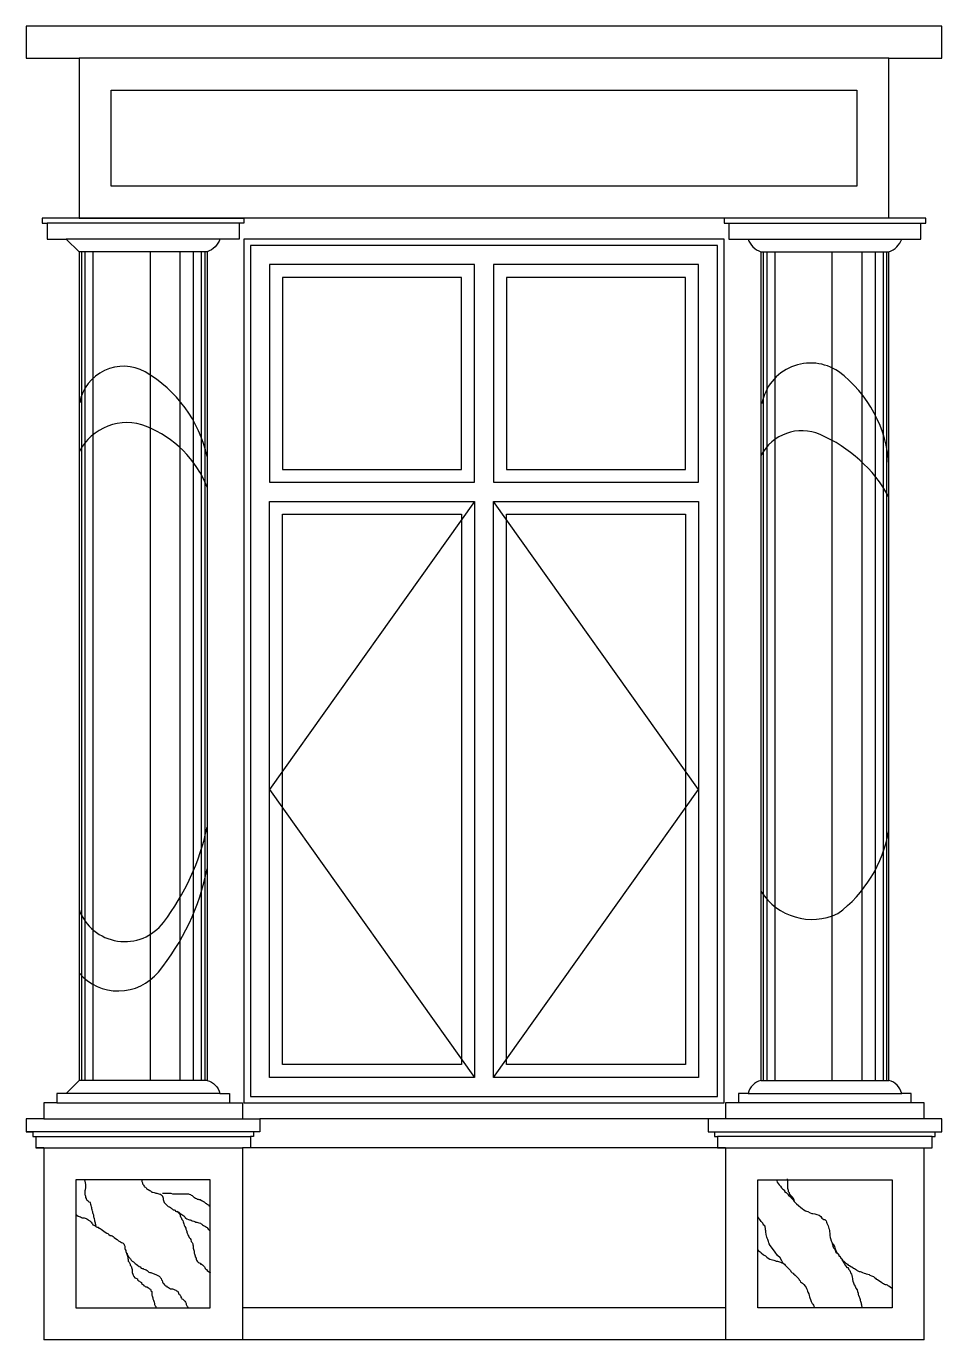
# Model space of a CAD drawing. Header units: metres. Extents: x 5478 to 7537, y 184 to 3140.
import ezdxf

# ---------------------------------------------------------------- set-up
doc = ezdxf.new("R2010")
doc.units = ezdxf.units.M
for name, color, linetype in [('3', 3, 'Continuous'), ('4', 4, 'Continuous'), ('7', 7, 'Continuous')]:
    doc.layers.add(name, color=color, linetype=linetype)

# ---------------------------------------------------------------- blocks, each defined once
blk = doc.blocks.new('窗-032')
at = {"layer": '3'}
for p, q in [((-765, 3490), (-1365, 3490)), ((-1265, 3505), (-750, 3505)), ((1265, 3505), (750, 3505)), ((765, 3490), (1365, 3490)), ((-825, 3440), (-1305, 3440)), ((825, 3440), (1305, 3440)), ((-865, 3400), (-1265, 3400)), ((-1257.86, 3400), (-1257.86, 810)), ((-1246.62, 3400), (-1246.62, 810)), ((-1221.86, 3400), (-1221.86, 810)), ((-1043.01, 3400), (-1043.01, 810)), ((-950.03, 3400), (-950.03, 810)), ((-908.14, 3400), (-908.14, 810)), ((-883.38, 3400), (-883.38, 810)), ((-872.14, 3400), (-872.14, 810)), ((865, 3400), (1265, 3400)), ((872.14, 3400), (872.14, 810)), ((883.38, 3400), (883.38, 810)), ((908.14, 3400), (908.14, 810)), ((1086.99, 3400), (1086.99, 810)), ((1179.97, 3400), (1179.97, 810)), ((1221.86, 3400), (1221.86, 810)), ((1246.62, 3400), (1246.62, 810)), ((1257.86, 3400), (1257.86, 810)), ((-865, 810), (-1265, 810)), ((865, 810), (1265, 810)), ((-1335, 740), (-795, 740)), ((-825, 770), (-1305, 770)), ((1335, 740), (795, 740)), ((825, 770), (1305, 770)), ((-1375, 690), (-755, 690)), ((1375, 690), (755, 690)), ((-700, 650), (-1430, 650)), ((-1400, 635), (-730, 635)), ((700, 650), (1430, 650)), ((1400, 635), (730, 635)), ((-1375, 600), (-755, 600)), ((755, 600), (1375, 600)), ((-1246.81, 497.76), (-1246.81, 499.33)), ((-1246.02, 495.4), (-1246.81, 497.76)), ((-1245.24, 490.68), (-1246.02, 495.4)), ((-1068.86, 499.33), (-1068.86, 494.61)), ((-1068.86, 494.61), (-1068.07, 492.25)), ((913.92, 500), (914.86, 496.25)), ((914.86, 496.25), (915.79, 492.5)), ((948.64, 500.94), (947.7, 502.81)), ((949.57, 498.12), (948.64, 500.94)), ((949.57, 472.81), (949.57, 498.12)), ((-1246.02, 466.28), (-1245.24, 469.43)), ((-1246.02, 452.91), (-1246.02, 466.28)), ((-1245.24, 450.55), (-1246.02, 452.91)), ((-1245.24, 488.32), (-1245.24, 490.68)), ((-1244.45, 485.96), (-1245.24, 488.32)), ((-1245.24, 471.79), (-1244.45, 474.15)), ((-1245.24, 469.43), (-1245.24, 471.79)), ((-1244.45, 474.15), (-1244.45, 485.96)), ((-1068.07, 492.25), (-1067.29, 489.89)), ((-1067.29, 489.89), (-1066.5, 487.53)), ((-1066.5, 487.53), (-1064.92, 485.17)), ((-1064.92, 485.17), (-1063.35, 482.81)), ((-1063.35, 482.81), (-1061.78, 480.45)), ((-1061.78, 480.45), (-1060.2, 478.09)), ((-1060.2, 478.09), (-1057.84, 476.51)), ((-1057.84, 476.51), (-1055.48, 474.94)), ((-1055.48, 474.94), (-1053.9, 472.58)), ((-1053.9, 472.58), (-1051.54, 471.01)), ((-1051.54, 471.01), (-1049.18, 469.43)), ((-1049.18, 469.43), (-1044.45, 466.28)), ((-1044.45, 466.28), (-1042.09, 465.5)), ((-1042.09, 465.5), (-1039.73, 463.14)), ((-1039.73, 463.14), (-1037.37, 461.56)), ((-1037.37, 461.56), (-1035, 461.56)), ((-1035, 461.56), (-1030.28, 459.99)), ((-1030.28, 459.99), (-1027.13, 459.2)), ((-1027.13, 459.2), (-1024.77, 457.63)), ((-1024.77, 457.63), (-1022.41, 457.63)), ((-1022.41, 457.63), (-1019.26, 456.84)), ((-1019.26, 456.84), (-1016.11, 456.05)), ((-1016.11, 456.05), (-1012.96, 455.27)), ((-1012.96, 455.27), (-1010.6, 454.48)), ((-1010.6, 454.48), (-1008.23, 452.91)), ((-1008.23, 452.91), (-1005.08, 450.55)), ((-1004.3, 458.42), (-986.97, 458.42)), ((-986.97, 458.42), (-983.04, 457.63)), ((-983.04, 457.63), (-978.31, 457.63)), ((-978.31, 457.63), (-973.59, 456.05)), ((-973.59, 456.05), (-923.2, 456.05)), ((-923.2, 456.05), (-920.83, 454.48)), ((-920.83, 454.48), (-916.9, 453.69)), ((-916.9, 453.69), (-914.54, 452.12)), ((-914.54, 452.12), (-912.17, 450.55)), ((915.79, 492.5), (918.61, 488.75)), ((918.61, 488.75), (922.36, 484.06)), ((922.36, 484.06), (926.12, 480.31)), ((926.12, 480.31), (929.87, 474.68)), ((929.87, 474.68), (933.62, 470.93)), ((933.62, 470.93), (938.31, 467.18)), ((938.31, 467.18), (939.25, 463.43)), ((939.25, 463.43), (943.94, 459.68)), ((943.94, 459.68), (947.7, 455.93)), ((947.7, 455.93), (951.45, 452.18)), ((950.51, 469.05), (949.57, 472.81)), ((951.45, 466.24), (950.51, 469.05)), ((951.45, 462.49), (951.45, 466.24)), ((954.27, 458.74), (951.45, 462.49)), ((951.45, 452.18), (957.08, 446.55)), ((955.2, 454.99), (954.27, 458.74)), ((958.96, 450.3), (955.2, 454.99)), ((-1244.45, 447.4), (-1245.24, 450.55)), ((-1243.66, 444.25), (-1244.45, 447.4)), ((-1242.09, 441.1), (-1243.66, 444.25)), ((-1240.51, 436.38), (-1242.09, 441.1)), ((-1238.15, 434.02), (-1240.51, 436.38)), ((-1235.79, 431.66), (-1238.15, 434.02)), ((-1233.42, 430.09), (-1235.79, 431.66)), ((-1229.49, 428.51), (-1233.42, 430.09)), ((-1227.91, 422.22), (-1229.49, 428.51)), ((-1227.13, 419.07), (-1227.91, 422.22)), ((-1226.34, 415.14), (-1227.13, 419.07)), ((-1225.55, 411.99), (-1226.34, 415.14)), ((-1224.76, 408.84), (-1225.55, 411.99)), ((-1005.08, 450.55), (-1003.51, 445.82)), ((-1003.51, 445.82), (-1002.72, 442.68)), ((-1002.72, 442.68), (-1001.93, 438.74)), ((-1001.93, 438.74), (-1001.15, 435.59)), ((-1001.15, 435.59), (-1000.36, 432.45)), ((-1000.36, 432.45), (-999.57, 429.3)), ((-999.57, 429.3), (-995.64, 425.37)), ((-995.64, 425.37), (-992.49, 422.22)), ((-992.49, 422.22), (-989.34, 419.07)), ((-989.34, 419.07), (-986.97, 416.71)), ((-986.97, 416.71), (-983.04, 415.14)), ((-983.04, 415.14), (-979.89, 412.77)), ((-979.89, 412.77), (-976.74, 409.63)), ((-912.17, 450.55), (-909.02, 447.4)), ((-909.02, 447.4), (-906.66, 445.04)), ((-906.66, 445.04), (-904.3, 444.25)), ((-904.3, 444.25), (-901.15, 442.68)), ((-901.15, 442.68), (-898, 441.89)), ((-898, 441.89), (-895.64, 439.53)), ((-895.64, 439.53), (-893.28, 439.53)), ((-893.28, 439.53), (-890.91, 438.74)), ((-890.91, 438.74), (-886.98, 437.96)), ((-886.98, 437.96), (-882.25, 434.81)), ((-882.25, 434.81), (-879.1, 434.02)), ((-879.1, 434.02), (-876.74, 432.45)), ((-876.74, 432.45), (-874.38, 430.87)), ((-874.38, 430.87), (-872.02, 428.51)), ((-872.02, 428.51), (-869.65, 426.94)), ((-869.65, 426.94), (-867.29, 426.15)), ((-867.29, 426.15), (-865.72, 423.79)), ((-865.72, 423.79), (-863.36, 423)), ((-863.36, 423), (-860.99, 421.43)), ((-860.99, 421.43), (-859.42, 419.07)), ((-859.42, 419.07), (-857.06, 417.5)), ((-857.06, 417.5), (-856.27, 416.71)), ((957.08, 446.55), (961.77, 440.92)), ((962.71, 446.55), (958.96, 450.3)), ((961.77, 440.92), (965.52, 437.17)), ((966.46, 440.92), (962.71, 446.55)), ((965.52, 437.17), (969.28, 432.48)), ((969.28, 437.17), (966.46, 440.92)), ((970.22, 433.42), (969.28, 437.17)), ((969.28, 432.48), (976.78, 424.98)), ((976.78, 424.98), (982.41, 419.35)), ((982.41, 419.35), (989.92, 413.73)), ((989.92, 413.73), (993.67, 409.98)), ((-1274.37, 391.53), (-1272.01, 389.17)), ((-1272.01, 389.17), (-1268.07, 386.02)), ((-1268.07, 386.02), (-1264.92, 385.23)), ((-1264.92, 385.23), (-1260.2, 383.66)), ((-1260.2, 383.66), (-1257.83, 382.09)), ((-1257.83, 382.09), (-1255.47, 381.3)), ((-1255.47, 381.3), (-1252.32, 380.51)), ((-1252.32, 380.51), (-1249.17, 380.51)), ((-1249.17, 380.51), (-1246.02, 379.73)), ((-1246.02, 379.73), (-1242.87, 378.94)), ((-1242.87, 378.94), (-1240.51, 377.36)), ((-1240.51, 377.36), (-1238.15, 375.79)), ((-1238.15, 375.79), (-1235.79, 373.43)), ((-1235.79, 373.43), (-1231.85, 371.86)), ((-1231.85, 371.86), (-1229.49, 369.5)), ((-1229.49, 369.5), (-1227.13, 367.13)), ((-1223.98, 405.69), (-1224.76, 408.84)), ((-1223.19, 401.76), (-1223.98, 405.69)), ((-1221.61, 399.4), (-1223.19, 401.76)), ((-1221.61, 397.04), (-1221.61, 399.4)), ((-1220.83, 393.89), (-1221.61, 397.04)), ((-1219.25, 389.17), (-1220.83, 393.89)), ((-1219.25, 386.02), (-1219.25, 389.17)), ((-1218.46, 382.87), (-1219.25, 386.02)), ((-1217.68, 380.51), (-1218.46, 382.87)), ((-1216.89, 377.36), (-1217.68, 380.51)), ((-1216.1, 373.43), (-1216.89, 377.36)), ((-1215.31, 371.07), (-1216.1, 373.43)), ((-1214.53, 367.92), (-1215.31, 371.07)), ((-976.74, 409.63), (-974.38, 408.84)), ((-974.38, 408.84), (-971.23, 406.48)), ((-971.23, 406.48), (-968.08, 405.69)), ((-968.08, 405.69), (-964.93, 404.91)), ((-964.93, 404.91), (-964.14, 401.76)), ((-964.14, 401.76), (-960.99, 400.97)), ((-960.99, 400.97), (-957.84, 400.18)), ((-959.42, 401.76), (-957.05, 400.97)), ((-957.84, 400.18), (-954.69, 397.04)), ((-957.05, 400.97), (-953.9, 398.61)), ((-954.69, 397.04), (-950.75, 392.32)), ((-953.9, 398.61), (-950.75, 395.46)), ((-950.75, 395.46), (-946.03, 392.32)), ((-950.75, 392.32), (-949.18, 387.59)), ((-949.18, 387.59), (-948.39, 384.45)), ((-948.39, 384.45), (-946.03, 382.09)), ((-946.03, 392.32), (-943.67, 391.53)), ((-946.03, 382.09), (-945.24, 378.94)), ((-945.24, 378.94), (-944.46, 375.79)), ((-944.46, 375.79), (-941.31, 372.64)), ((-943.67, 391.53), (-940.52, 389.17)), ((-941.31, 372.64), (-939.73, 368.71)), ((-940.52, 389.17), (-938.16, 386.81)), ((-938.16, 386.81), (-934.22, 384.45)), ((-934.22, 384.45), (-933.43, 381.3)), ((-933.43, 381.3), (-931.07, 379.73)), ((-931.07, 379.73), (-927.92, 378.15)), ((-927.92, 378.15), (-923.2, 375.79)), ((-923.2, 375.79), (-920.05, 375)), ((-920.05, 375), (-917.68, 374.22)), ((-917.68, 374.22), (-914.54, 373.43)), ((-914.54, 373.43), (-911.39, 371.86)), ((-911.39, 371.86), (-906.66, 370.28)), ((-906.66, 370.28), (-903.51, 369.5)), ((-903.51, 369.5), (-900.36, 367.92)), ((855.74, 383.72), (855.74, 385.6)), ((857.62, 380.91), (855.74, 383.72)), ((859.5, 378.09), (857.62, 380.91)), ((861.37, 375.28), (859.5, 378.09)), ((864.19, 372.47), (861.37, 375.28)), ((866.06, 369.65), (864.19, 372.47)), ((868.88, 366.84), (866.06, 369.65)), ((993.67, 409.98), (999.3, 406.23)), ((999.3, 406.23), (1004, 402.48)), ((1004, 402.48), (1007.75, 401.54)), ((1007.75, 401.54), (1011.5, 400.6)), ((1011.5, 400.6), (1019.01, 396.85)), ((1019.01, 396.85), (1024.64, 394.97)), ((1024.64, 394.97), (1027.45, 394.04)), ((1027.45, 394.04), (1033.08, 393.1)), ((1033.08, 393.1), (1036.84, 392.16)), ((1036.84, 392.16), (1039.65, 391.22)), ((1039.65, 391.22), (1047.16, 389.35)), ((1047.16, 389.35), (1052.79, 385.6)), ((1052.79, 385.6), (1055.6, 379.97)), ((1055.6, 379.97), (1061.23, 376.22)), ((1061.23, 376.22), (1064.98, 375.28)), ((1064.98, 375.28), (1068.74, 371.53)), ((1068.74, 371.53), (1069.68, 367.78)), ((-1227.13, 367.13), (-1224.76, 364.77)), ((-1224.76, 364.77), (-1223.19, 362.41)), ((-1223.19, 362.41), (-1221.61, 359.27)), ((-1221.61, 359.27), (-1219.25, 358.48)), ((-1219.25, 358.48), (-1214.53, 356.12)), ((-1213.74, 364.77), (-1214.53, 367.92)), ((-1214.53, 356.12), (-1211.38, 352.97)), ((-1213.74, 362.41), (-1213.74, 364.77)), ((-1212.95, 359.27), (-1213.74, 362.41)), ((-1211.38, 353.76), (-1212.95, 359.27)), ((-1210.59, 351.4), (-1211.38, 353.76)), ((-1211.38, 352.97), (-1209.02, 352.18)), ((-1209.02, 352.18), (-1205.87, 351.4)), ((-1205.87, 351.4), (-1203.5, 349.04)), ((-1203.5, 349.04), (-1199.57, 347.46)), ((-1199.57, 347.46), (-1196.42, 345.1)), ((-1196.42, 345.1), (-1191.69, 341.95)), ((-1191.69, 341.95), (-1187.76, 338.81)), ((-1187.76, 338.81), (-1183.03, 335.66)), ((-1183.03, 335.66), (-1178.31, 333.3)), ((-1178.31, 333.3), (-1175.16, 332.51)), ((-1175.16, 332.51), (-1172.01, 329.36)), ((-1172.01, 329.36), (-1168.07, 326.22)), ((-939.73, 368.71), (-938.16, 362.41)), ((-938.16, 362.41), (-936.58, 358.48)), ((-936.58, 358.48), (-934.22, 353.76)), ((-934.22, 353.76), (-931.86, 349.04)), ((-931.86, 349.04), (-931.07, 345.89)), ((-931.07, 345.89), (-929.5, 341.17)), ((-929.5, 341.17), (-928.71, 338.02)), ((-928.71, 338.02), (-927.92, 335.66)), ((-927.92, 335.66), (-927.13, 333.3)), ((-927.13, 333.3), (-926.35, 330.94)), ((-926.35, 330.94), (-925.56, 328.58)), ((-925.56, 328.58), (-923.98, 326.22)), ((-900.36, 367.92), (-897.21, 367.13)), ((-897.21, 367.13), (-894.06, 366.35)), ((-894.06, 366.35), (-890.91, 365.56)), ((-890.91, 365.56), (-886.19, 363.99)), ((-886.19, 363.99), (-883.83, 362.41)), ((-883.83, 362.41), (-881.47, 360.84)), ((-881.47, 360.84), (-879.1, 359.27)), ((-879.1, 359.27), (-876.74, 356.9)), ((-876.74, 356.9), (-874.38, 356.12)), ((-874.38, 356.12), (-872.02, 354.54)), ((-872.02, 354.54), (-869.65, 353.76)), ((-869.65, 353.76), (-867.29, 352.18)), ((-867.29, 352.18), (-864.93, 350.61)), ((-864.93, 350.61), (-863.36, 348.25)), ((-863.36, 348.25), (-861.78, 345.89)), ((-861.78, 345.89), (-859.42, 343.53)), ((-859.42, 343.53), (-857.84, 341.17)), ((-857.84, 341.17), (-856.27, 339.59)), ((870.76, 364.03), (868.88, 366.84)), ((872.63, 361.22), (870.76, 364.03)), ((874.51, 358.4), (872.63, 361.22)), ((877.32, 355.59), (874.51, 358.4)), ((878.26, 352.78), (877.32, 355.59)), ((879.2, 347.15), (878.26, 352.78)), ((879.2, 343.4), (879.2, 347.15)), ((880.14, 340.59), (879.2, 343.4)), ((880.14, 336.83), (880.14, 340.59)), ((882.02, 329.33), (880.14, 336.83)), ((882.95, 324.64), (882.02, 329.33)), ((1069.68, 367.78), (1070.61, 364.03)), ((1070.61, 364.03), (1073.43, 360.28)), ((1073.43, 360.28), (1075.31, 355.59)), ((1075.31, 355.59), (1076.24, 351.84)), ((1076.24, 351.84), (1077.18, 348.09)), ((1077.18, 348.09), (1078.12, 345.27)), ((1078.12, 345.27), (1079.06, 341.52)), ((1079.06, 341.52), (1079.06, 337.77)), ((1079.06, 337.77), (1080, 332.15)), ((1080, 332.15), (1080.94, 328.39)), ((-1168.07, 326.22), (-1164.92, 325.43)), ((-1164.92, 325.43), (-1161.77, 324.64)), ((-1161.77, 324.64), (-1158.62, 323.07)), ((-1158.62, 323.07), (-1155.47, 319.92)), ((-1155.47, 319.92), (-1150.75, 316.77)), ((-1150.75, 316.77), (-1146.03, 313.63)), ((-1146.03, 313.63), (-1142.09, 308.9)), ((-1142.09, 308.9), (-1135.79, 305.76)), ((-1135.79, 305.76), (-1132.64, 303.4)), ((-1132.64, 303.4), (-1129.49, 302.61)), ((-1129.49, 302.61), (-1127.13, 301.82)), ((-1127.13, 301.82), (-1125.55, 299.46)), ((-1125.55, 299.46), (-1123.98, 297.1)), ((-1123.98, 297.1), (-1122.4, 292.38)), ((-1122.4, 292.38), (-1122.4, 286.87)), ((-923.98, 326.22), (-922.41, 322.28)), ((-922.41, 322.28), (-920.83, 319.13)), ((-920.83, 319.13), (-917.68, 315.99)), ((-917.68, 315.99), (-916.11, 312.84)), ((-916.11, 312.84), (-914.54, 306.54)), ((-914.54, 306.54), (-911.39, 303.4)), ((-911.39, 303.4), (-909.81, 299.46)), ((-909.81, 299.46), (-909.81, 296.31)), ((-909.81, 296.31), (-909.02, 293.17)), ((-909.02, 293.17), (-908.24, 288.44)), ((-908.24, 288.44), (-908.24, 286.08)), ((883.89, 320.89), (882.95, 324.64)), ((884.83, 317.14), (883.89, 320.89)), ((886.71, 313.39), (884.83, 317.14)), ((887.65, 309.64), (886.71, 313.39)), ((888.58, 306.83), (887.65, 309.64)), ((889.52, 303.08), (888.58, 306.83)), ((890.46, 299.32), (889.52, 303.08)), ((894.21, 294.64), (890.46, 299.32)), ((897.97, 289.01), (894.21, 294.64)), ((909.23, 274.01), (897.97, 289.01)), ((1080.94, 328.39), (1080.94, 325.58)), ((1080.94, 325.58), (1081.87, 319.96)), ((1081.87, 319.96), (1082.81, 316.2)), ((1082.81, 316.2), (1084.69, 308.7)), ((1084.69, 308.7), (1086.57, 304.95)), ((1086.57, 304.95), (1088.44, 297.45)), ((1086.57, 304.01), (1090.32, 300.26)), ((1088.44, 297.45), (1090.32, 290.89)), ((1090.32, 300.26), (1092.2, 296.51)), ((1090.32, 290.89), (1092.2, 287.13)), ((1092.2, 296.51), (1095.01, 290.89)), ((1095.01, 290.89), (1095.95, 287.13)), ((-1122.4, 286.87), (-1121.62, 284.51)), ((-1121.62, 284.51), (-1120.83, 282.15)), ((-1120.83, 282.15), (-1119.25, 279)), ((-1119.25, 279), (-1118.47, 275.85)), ((-1118.47, 275.85), (-1117.68, 272.71)), ((-1117.68, 272.71), (-1116.89, 270.35)), ((-1116.89, 270.35), (-1114.53, 264.05)), ((-1116.1, 271.13), (-1115.32, 268.77)), ((-1115.32, 268.77), (-1114.53, 265.62)), ((-1114.53, 265.62), (-1112.96, 262.48)), ((-1114.53, 264.05), (-1113.74, 260.9)), ((-1113.74, 260.9), (-1112.96, 258.54)), ((-1112.96, 262.48), (-1110.59, 259.33)), ((-1112.96, 258.54), (-1112.96, 253.82)), ((-1112.96, 253.82), (-1112.17, 250.67)), ((-1112.17, 250.67), (-1111.38, 245.95)), ((-1110.59, 259.33), (-1107.44, 256.18)), ((-1107.44, 256.18), (-1104.29, 253.03)), ((-1104.29, 253.03), (-1101.93, 248.31)), ((-1101.93, 248.31), (-1099.57, 245.17)), ((-908.24, 286.08), (-907.45, 282.94)), ((-907.45, 282.94), (-906.66, 279.79)), ((-906.66, 279.79), (-905.87, 276.64)), ((-905.87, 276.64), (-905.87, 273.49)), ((-905.87, 273.49), (-905.09, 270.35)), ((-905.09, 270.35), (-904.3, 267.99)), ((-904.3, 267.99), (-903.51, 264.84)), ((-903.51, 264.84), (-902.72, 261.69)), ((-902.72, 261.69), (-901.94, 259.33)), ((-901.94, 259.33), (-899.57, 254.61)), ((-899.57, 254.61), (-898.79, 251.46)), ((-898.79, 251.46), (-898, 249.1)), ((-898, 249.1), (-896.43, 245.95)), ((854.81, 281.51), (856.68, 278.69)), ((856.68, 278.69), (862.31, 274.94)), ((862.31, 274.94), (866.06, 271.19)), ((866.06, 271.19), (873.57, 265.57)), ((873.57, 265.57), (879.2, 261.82)), ((879.2, 261.82), (883.89, 258.06)), ((883.89, 258.06), (887.65, 255.25)), ((887.65, 255.25), (893.28, 251.5)), ((893.28, 251.5), (897.03, 250.56)), ((897.03, 250.56), (901.72, 249.63)), ((901.72, 249.63), (905.47, 248.69)), ((905.47, 248.69), (908.29, 247.75)), ((908.29, 247.75), (912.98, 245.87)), ((916.73, 263.69), (909.23, 274.01)), ((925.18, 256.19), (916.73, 263.69)), ((930.81, 246.81), (925.18, 256.19)), ((933.62, 240.25), (930.81, 246.81)), ((1092.2, 287.13), (1095.95, 283.38)), ((1095.95, 287.13), (1096.89, 284.32)), ((1095.95, 283.38), (1096.89, 279.63)), ((1096.89, 284.32), (1099.7, 278.69)), ((1096.89, 279.63), (1099.7, 274.01)), ((1099.7, 278.69), (1102.52, 273.07)), ((1099.7, 274.01), (1103.46, 270.26)), ((1102.52, 273.07), (1107.21, 267.44)), ((1103.46, 270.26), (1106.27, 267.44)), ((1106.27, 267.44), (1108.15, 264.63)), ((1107.21, 267.44), (1108.15, 263.69)), ((1108.15, 264.63), (1109.09, 260.88)), ((1108.15, 263.69), (1112.84, 259.94)), ((1109.09, 260.88), (1112.84, 259.94)), ((1112.84, 259.94), (1113.78, 257.13)), ((1112.84, 259.94), (1113.78, 256.19)), ((1113.78, 257.13), (1118.47, 251.5)), ((1113.78, 256.19), (1116.59, 252.44)), ((1116.59, 252.44), (1120.34, 248.69)), ((1118.47, 251.5), (1119.41, 247.75)), ((1119.41, 247.75), (1122.22, 244)), ((1120.34, 248.69), (1125.97, 243.06)), ((-1111.38, 245.95), (-1108.23, 242.8)), ((-1108.23, 242.8), (-1106.66, 238.08)), ((-1106.66, 238.08), (-1105.87, 235.72)), ((-1105.87, 235.72), (-1105.08, 232.57)), ((-1105.08, 232.57), (-1101.93, 229.43)), ((-1101.93, 229.43), (-1100.36, 223.13)), ((-1100.36, 223.13), (-1099.57, 219.98)), ((-1099.57, 245.17), (-1094.85, 243.59)), ((-1099.57, 219.98), (-1099.57, 214.48)), ((-1099.57, 214.48), (-1098.78, 209.75)), ((-1098.78, 209.75), (-1097.21, 205.03)), ((-1094.85, 243.59), (-1091.7, 240.44)), ((-1091.7, 240.44), (-1089.33, 238.08)), ((-1089.33, 238.08), (-1086.97, 235.72)), ((-1086.97, 235.72), (-1082.25, 232.57)), ((-1082.25, 232.57), (-1077.52, 228.64)), ((-1077.52, 228.64), (-1074.37, 227.85)), ((-1074.37, 227.85), (-1071.22, 223.92)), ((-1071.22, 223.92), (-1068.07, 222.34)), ((-1068.07, 222.34), (-1064.92, 222.34)), ((-1064.92, 222.34), (-1062.56, 220.77)), ((-1062.56, 220.77), (-1058.63, 219.2)), ((-1058.63, 219.2), (-1055.48, 218.41)), ((-1055.48, 218.41), (-1052.33, 216.84)), ((-1052.33, 216.84), (-1049.96, 214.48)), ((-1049.96, 214.48), (-1047.6, 211.33)), ((-1047.6, 211.33), (-1044.45, 210.54)), ((-1044.45, 210.54), (-1041.3, 209.75)), ((-1041.3, 209.75), (-1033.43, 206.61)), ((-1033.43, 206.61), (-1025.56, 203.46)), ((-896.43, 245.95), (-892.49, 242.8)), ((-892.49, 242.8), (-890.13, 240.44)), ((-890.13, 240.44), (-886.19, 238.87)), ((-886.19, 238.87), (-885.4, 236.51)), ((-885.4, 236.51), (-883.04, 235.72)), ((-883.04, 235.72), (-879.89, 234.15)), ((-879.89, 234.15), (-877.53, 231.79)), ((-877.53, 231.79), (-875.17, 230.21)), ((-875.17, 230.21), (-873.59, 227.85)), ((-873.59, 227.85), (-872.02, 225.49)), ((-872.02, 225.49), (-871.23, 223.13)), ((-871.23, 223.13), (-868.87, 220.77)), ((-868.87, 220.77), (-866.5, 219.2)), ((-866.5, 219.2), (-864.93, 216.84)), ((-864.93, 216.84), (-860.21, 213.69)), ((-860.21, 213.69), (-858.63, 211.33)), ((-858.63, 211.33), (-856.27, 210.54)), ((-856.27, 210.54), (-854.69, 208.97)), ((912.98, 245.87), (916.73, 245.87)), ((916.73, 245.87), (919.55, 244.94)), ((919.55, 244.94), (923.3, 243.06)), ((923.3, 243.06), (926.12, 242.12)), ((926.12, 242.12), (930.81, 240.25)), ((930.81, 240.25), (934.56, 239.31)), ((934.56, 239.31), (938.31, 236.5)), ((938.31, 236.5), (941.13, 232.75)), ((941.13, 232.75), (946.76, 227.12)), ((946.76, 227.12), (950.51, 223.37)), ((950.51, 223.37), (954.27, 219.62)), ((954.27, 219.62), (958.02, 215.87)), ((958.02, 215.87), (958.96, 213.05)), ((958.96, 213.05), (962.71, 209.3)), ((962.71, 209.3), (966.46, 208.37)), ((966.46, 208.37), (967.4, 205.55)), ((967.4, 205.55), (972.09, 201.8)), ((1122.22, 244), (1123.16, 241.19)), ((1123.16, 241.19), (1125.97, 237.43)), ((1125.97, 243.06), (1129.73, 240.25)), ((1125.97, 237.43), (1126.91, 233.68)), ((1126.91, 233.68), (1129.73, 232.75)), ((1129.73, 240.25), (1135.36, 236.5)), ((1129.73, 232.75), (1130.67, 229.93)), ((1130.67, 229.93), (1133.48, 226.18)), ((1133.48, 226.18), (1137.23, 225.24)), ((1135.36, 236.5), (1138.17, 232.75)), ((1137.23, 225.24), (1139.11, 220.56)), ((1138.17, 232.75), (1141.93, 231.81)), ((1139.11, 220.56), (1142.86, 216.8)), ((1141.93, 231.81), (1145.68, 229)), ((1142.86, 216.8), (1143.8, 213.05)), ((1143.8, 213.05), (1144.74, 209.3)), ((1144.74, 209.3), (1148.49, 204.61)), ((1145.68, 229), (1149.43, 228.06)), ((1149.43, 228.06), (1154.12, 223.37)), ((1154.12, 223.37), (1157.88, 222.43)), ((1157.88, 222.43), (1163.51, 218.68)), ((1163.51, 218.68), (1166.32, 216.8)), ((1166.32, 216.8), (1171.95, 213.05)), ((1171.95, 213.05), (1174.77, 213.05)), ((1174.77, 213.05), (1178.52, 212.12)), ((1178.52, 212.12), (1182.27, 210.24)), ((1182.27, 210.24), (1187.9, 208.37)), ((1187.9, 208.37), (1191.66, 207.43)), ((1191.66, 207.43), (1194.47, 205.55)), ((1194.47, 205.55), (1199.16, 204.61)), ((-1097.21, 205.03), (-1096.42, 201.89)), ((-1096.42, 201.89), (-1094.06, 197.95)), ((-1094.06, 197.95), (-1090.91, 193.23)), ((-1090.91, 193.23), (-1087.76, 192.44)), ((-1087.76, 192.44), (-1083.03, 190.08)), ((-1083.03, 190.08), (-1082.25, 186.93)), ((-1082.25, 186.93), (-1079.89, 183.79)), ((-1079.89, 183.79), (-1076.74, 183)), ((-1076.74, 183), (-1074.37, 180.64)), ((-1074.37, 180.64), (-1070.44, 179.07)), ((-1070.44, 179.07), (-1069.65, 175.92)), ((-1069.65, 175.92), (-1067.29, 173.56)), ((-1067.29, 173.56), (-1064.14, 171.98)), ((-1064.14, 171.98), (-1063.35, 169.62)), ((-1063.35, 169.62), (-1060.99, 168.84)), ((-1060.99, 168.84), (-1058.63, 166.48)), ((-1058.63, 166.48), (-1056.26, 164.9)), ((-1056.26, 164.9), (-1053.11, 164.9)), ((-1053.11, 164.9), (-1048.39, 161.75)), ((-1025.56, 203.46), (-1019.26, 200.31)), ((-1019.26, 200.31), (-1014.53, 198.74)), ((-1014.53, 198.74), (-1012.17, 195.59)), ((-1012.17, 195.59), (-1010.6, 193.23)), ((-1010.6, 193.23), (-1009.02, 190.87)), ((-1009.02, 190.87), (-1007.45, 187.72)), ((-1007.45, 187.72), (-1005.87, 185.36)), ((-1005.87, 185.36), (-1004.3, 181.43)), ((-1004.3, 181.43), (-1003.51, 178.28)), ((-1003.51, 178.28), (-1001.15, 175.92)), ((-1001.15, 175.92), (-998, 171.98)), ((-998, 171.98), (-994.85, 168.84)), ((-994.85, 168.84), (-991.7, 168.05)), ((-991.7, 168.05), (-990.91, 165.69)), ((-990.91, 165.69), (-988.55, 164.9)), ((-988.55, 164.9), (-985.4, 163.33)), ((972.09, 201.8), (975.85, 198.05)), ((975.85, 198.05), (979.6, 194.3)), ((979.6, 194.3), (983.35, 190.55)), ((983.35, 190.55), (984.29, 186.8)), ((984.29, 186.8), (988.04, 183.98)), ((988.04, 183.98), (988.98, 180.23)), ((988.98, 180.23), (991.8, 179.3)), ((991.8, 179.3), (995.55, 176.48)), ((995.55, 176.48), (999.3, 172.73)), ((999.3, 172.73), (1003.06, 167.11)), ((1003.06, 167.11), (1006.81, 163.35)), ((1148.49, 204.61), (1149.43, 200.86)), ((1149.43, 200.86), (1150.37, 195.24)), ((1150.37, 195.24), (1151.31, 191.49)), ((1151.31, 191.49), (1151.31, 188.67)), ((1151.31, 188.67), (1152.25, 183.05)), ((1152.25, 183.05), (1154.12, 177.42)), ((1154.12, 177.42), (1156, 171.79)), ((1156, 171.79), (1159.75, 167.11)), ((1159.75, 167.11), (1161.63, 161.48)), ((1199.16, 204.61), (1202.92, 203.68)), ((1202.92, 203.68), (1205.73, 201.8)), ((1205.73, 201.8), (1210.42, 199.93)), ((1210.42, 199.93), (1214.17, 198.99)), ((1214.17, 198.99), (1216.99, 197.11)), ((1216.99, 197.11), (1219.8, 194.3)), ((1219.8, 194.3), (1222.62, 192.42)), ((1222.62, 192.42), (1225.43, 189.61)), ((1225.43, 189.61), (1229.19, 188.67)), ((1229.19, 188.67), (1243.26, 179.3)), ((1243.26, 179.3), (1245.14, 176.48)), ((1245.14, 176.48), (1247.95, 175.54)), ((1247.95, 175.54), (1250.77, 173.67)), ((1250.77, 173.67), (1253.58, 172.73)), ((1253.58, 172.73), (1256.4, 172.73)), ((1256.4, 172.73), (1259.21, 171.79)), ((1259.21, 171.79), (1262.03, 169.92)), ((1262.03, 169.92), (1264.84, 168.04)), ((1264.84, 168.04), (1273.29, 162.42)), ((-1048.39, 161.75), (-1045.24, 158.61)), ((-1045.24, 158.61), (-1042.09, 157.82)), ((-1042.09, 157.82), (-1041.3, 155.46)), ((-1041.3, 155.46), (-1040.52, 153.1)), ((-1040.52, 153.1), (-1038.15, 150.74)), ((-1038.15, 150.74), (-1038.15, 147.59)), ((-1038.15, 147.59), (-1037.37, 142.87)), ((-1037.37, 142.87), (-1037.37, 139.72)), ((-1037.37, 139.72), (-1036.58, 137.36)), ((-1036.58, 137.36), (-1035.79, 134.21)), ((-1035.79, 134.21), (-1035, 131.06)), ((-1035, 131.06), (-1035, 127.92)), ((-1035, 127.92), (-1033.43, 125.56)), ((-1033.43, 125.56), (-1032.64, 123.2)), ((-1032.64, 123.2), (-1031.85, 120.05)), ((-985.4, 163.33), (-979.1, 159.39)), ((-979.1, 159.39), (-975.95, 158.61)), ((-975.95, 158.61), (-973.59, 158.61)), ((-973.59, 158.61), (-970.44, 157.82)), ((-970.44, 157.82), (-965.71, 156.25)), ((-965.71, 156.25), (-962.57, 154.67)), ((-962.57, 154.67), (-960.2, 153.1)), ((-960.2, 153.1), (-956.27, 151.52)), ((-956.27, 151.52), (-954.69, 145.23)), ((-954.69, 145.23), (-953.9, 142.87)), ((-953.9, 142.87), (-951.54, 142.08)), ((-951.54, 142.08), (-949.18, 138.15)), ((-949.18, 138.15), (-947.61, 135.79)), ((-947.61, 135.79), (-947.61, 133.43)), ((-947.61, 133.43), (-945.24, 130.28)), ((-945.24, 130.28), (-943.67, 127.92)), ((-943.67, 127.92), (-940.52, 127.13)), ((-940.52, 127.13), (-938.94, 124.77)), ((-938.94, 124.77), (-936.58, 122.41)), ((1006.81, 163.35), (1007.75, 159.6)), ((1007.75, 159.6), (1009.62, 155.85)), ((1009.62, 155.85), (1010.56, 152.1)), ((1010.56, 152.1), (1011.5, 148.35)), ((1011.5, 148.35), (1014.32, 143.66)), ((1014.32, 143.66), (1016.19, 138.04)), ((1016.19, 138.04), (1017.13, 134.28)), ((1017.13, 134.28), (1018.07, 130.53)), ((1018.07, 130.53), (1019.95, 125.84)), ((1019.95, 125.84), (1020.88, 122.09)), ((1161.63, 161.48), (1165.38, 155.85)), ((1165.38, 155.85), (1167.26, 150.23)), ((1167.26, 150.23), (1169.14, 145.54)), ((1169.14, 145.54), (1169.14, 141.79)), ((1169.14, 141.79), (1170.07, 138.97)), ((1170.07, 138.97), (1171.95, 134.28)), ((1171.95, 134.28), (1172.89, 131.47)), ((1172.89, 131.47), (1173.83, 128.66)), ((1173.83, 128.66), (1174.77, 125.84)), ((1174.77, 125.84), (1175.7, 123.03)), ((1273.29, 162.42), (1274.23, 161.48)), ((-1031.85, 120.05), (-1030.28, 117.69)), ((-1030.28, 117.69), (-1029.49, 113.75)), ((-1029.49, 113.75), (-1029.49, 110.61)), ((-1029.49, 110.61), (-1027.92, 108.24)), ((-1027.92, 108.24), (-1027.13, 105.88)), ((-1027.13, 105.88), (-1025.56, 103.52)), ((-1025.56, 103.52), (-1024.77, 101.16)), ((-1024.77, 101.16), (-1023.98, 99.59)), ((-936.58, 122.41), (-934.22, 120.05)), ((-934.22, 120.05), (-932.64, 117.69)), ((-932.64, 117.69), (-931.86, 115.33)), ((-931.86, 115.33), (-930.28, 112.97)), ((-930.28, 112.97), (-930.28, 110.61)), ((-930.28, 110.61), (-929.5, 108.24)), ((-929.5, 108.24), (-927.92, 105.88)), ((-927.92, 105.88), (-926.35, 103.52)), ((-926.35, 103.52), (-925.56, 101.16)), ((-925.56, 101.16), (-925.56, 99.59)), ((1020.88, 122.09), (1021.82, 119.28)), ((1021.82, 119.28), (1025.58, 113.65)), ((1025.58, 113.65), (1027.45, 110.84)), ((1027.45, 110.84), (1029.33, 108.03)), ((1029.33, 108.03), (1030.27, 105.21)), ((1030.27, 105.21), (1031.21, 102.4)), ((1031.21, 102.4), (1032.14, 101.46)), ((1175.7, 123.03), (1176.64, 120.22)), ((1176.64, 120.22), (1177.58, 117.41)), ((1177.58, 117.41), (1178.52, 114.59)), ((1178.52, 114.59), (1178.52, 111.78)), ((1178.52, 111.78), (1179.46, 108.97)), ((1179.46, 108.97), (1179.46, 106.15)), ((1179.46, 106.15), (1180.4, 103.34)), ((1180.4, 103.34), (1181.33, 100.53)), ((1181.33, 100.53), (1181.33, 98.65))]:
    blk.add_line(p, q, dxfattribs=at)
for points in [[(-750, 740), (750, 740), (750, 3440), (-750, 3440)], [(-70, 3320), (-630, 3320), (-630, 2720), (-70, 2720)], [(630, 2720), (630, 3320), (70, 3320), (70, 2720)], [(-70, 860), (-630, 860), (-630, 2580), (-70, 2580)], [(630, 2580), (630, 860), (70, 860), (70, 2580)]]:
    blk.add_lwpolyline(points, close=True, dxfattribs=at)
for points in [[(-30, 2620), (-670, 1720), (-30, 820)], [(30, 820), (670, 1720), (30, 2620)]]:
    blk.add_lwpolyline(points, dxfattribs=at)
for centre, radius, start, end in [((-1126.3, 2903.32), 139.03, 60.99, 169.6), ((1020.91, 2896.83), 155.58, 56.11, 169.05), ((-1262.32, 2672.61), 406.82, 12.41, 59.99), ((871.05, 2710.33), 394.49, 3.01, 53.15), ((-1116.3, 2699.98), 166.17, 68.02, 153.49), ((-1182.13, 2536.86), 342.06, 22.01, 68.02), ((992.86, 2696.56), 144.26, 66.59, 152.41), ((871.28, 2415.75), 450.26, 29.02, 66.59), ((-1602.01, 1759.55), 753.66, 322.84, 347.93), ((858.57, 1662.56), 412.71, 306.72, 349.99), ((-1583.98, 1613.85), 732.85, 320.64, 348.84), ((1024.7, 1502.82), 189.13, 212.39, 295.23), ((-1122.34, 1396.05), 151.82, 200, 322.84), ((-1142.35, 1251.55), 161.62, 220.63, 320.64)]:
    blk.add_arc(centre, radius, start, end, dxfattribs=at)
at = {"layer": '4'}
for p, q in [((700, 690), (-700, 690)), ((-1375, 600), (-1400, 600)), ((755, 600), (-755, 600)), ((755, 100), (-755, 100)), ((1375, 0), (-1375, 0))]:
    blk.add_line(p, q, dxfattribs=at)
for points in [[(1375, 0), (1375, 600), (1400, 600), (1400, 635), (1410, 635), (1410, 650), (1430, 650), (1430, 690), (1375, 690), (1375, 740), (1335, 740), (1335, 770), (1305, 770, 0.28), (1265, 810), (1265, 3400, 0.23), (1305, 3440), (1365, 3440), (1365, 3490), (1380, 3490), (1380, 3505), (1265, 3505), (1265, 4005), (1430, 4005), (1430, 4105), (-1430, 4105), (-1430, 4005), (-1265, 4005), (-1265, 3505), (-1380, 3505), (-1380, 3490), (-1365, 3490), (-1365, 3440), (-1305, 3440), (-1265, 3400), (-1265, 810), (-1305, 770), (-1335, 770), (-1335, 740), (-1375, 740), (-1375, 690), (-1430, 690), (-1430, 650), (-1410, 650), (-1410, 635), (-1400, 635), (-1400, 600), (-1375, 600), (-1375, 0)], [(-750, 3505), (-750, 3490), (-765, 3490), (-765, 3440), (-825, 3440, -0.23), (-865, 3400), (-865, 810, -0.28), (-825, 770), (-795, 770), (-795, 740), (-755, 740), (-755, 690), (-700, 690), (-700, 650), (-720, 650), (-720, 635), (-730, 635), (-730, 600), (-755, 600), (-755, 0)], [(750, 3505), (750, 3490), (765, 3490), (765, 3440), (825, 3440, 0.23), (865, 3400), (865, 810, 0.28), (825, 770), (795, 770), (795, 740), (755, 740), (755, 690), (700, 690), (700, 650), (720, 650), (720, 635), (730, 635), (730, 600), (755, 600), (755, 0)]]:
    blk.add_lwpolyline(points, format="xyb", dxfattribs=at)
for points in [[(-1165, 3905), (1165, 3905), (1165, 3605), (-1165, 3605)], [(-730, 760), (730, 760), (730, 3420), (-730, 3420)], [(-855, 500), (-1275, 500), (-1275, 100), (-855, 100)], [(855, 500), (1275, 500), (1275, 100), (855, 100)]]:
    blk.add_lwpolyline(points, close=True, dxfattribs=at)
at = {"layer": '7'}
for p, q in [((1265, 4005), (-1265, 4005)), ((1265, 3505), (-1265, 3505))]:
    blk.add_line(p, q, dxfattribs=at)
for points in [[(-30, 2680), (-30, 3360), (-670, 3360), (-670, 2680)], [(670, 2680), (670, 3360), (30, 3360), (30, 2680)], [(-30, 820), (-670, 820), (-670, 2620), (-30, 2620)], [(670, 2620), (670, 820), (30, 820), (30, 2620)]]:
    blk.add_lwpolyline(points, close=True, dxfattribs=at)

msp = doc.modelspace()

# ---------------------------------------------------------------- block references
at = {"layer": '3', "xscale": 0.72, "yscale": 0.72, "zscale": 0.72}
msp.add_blockref('窗-032', (6507.18, 184.41), dxfattribs=at)

doc.saveas('drawing.dxf')
